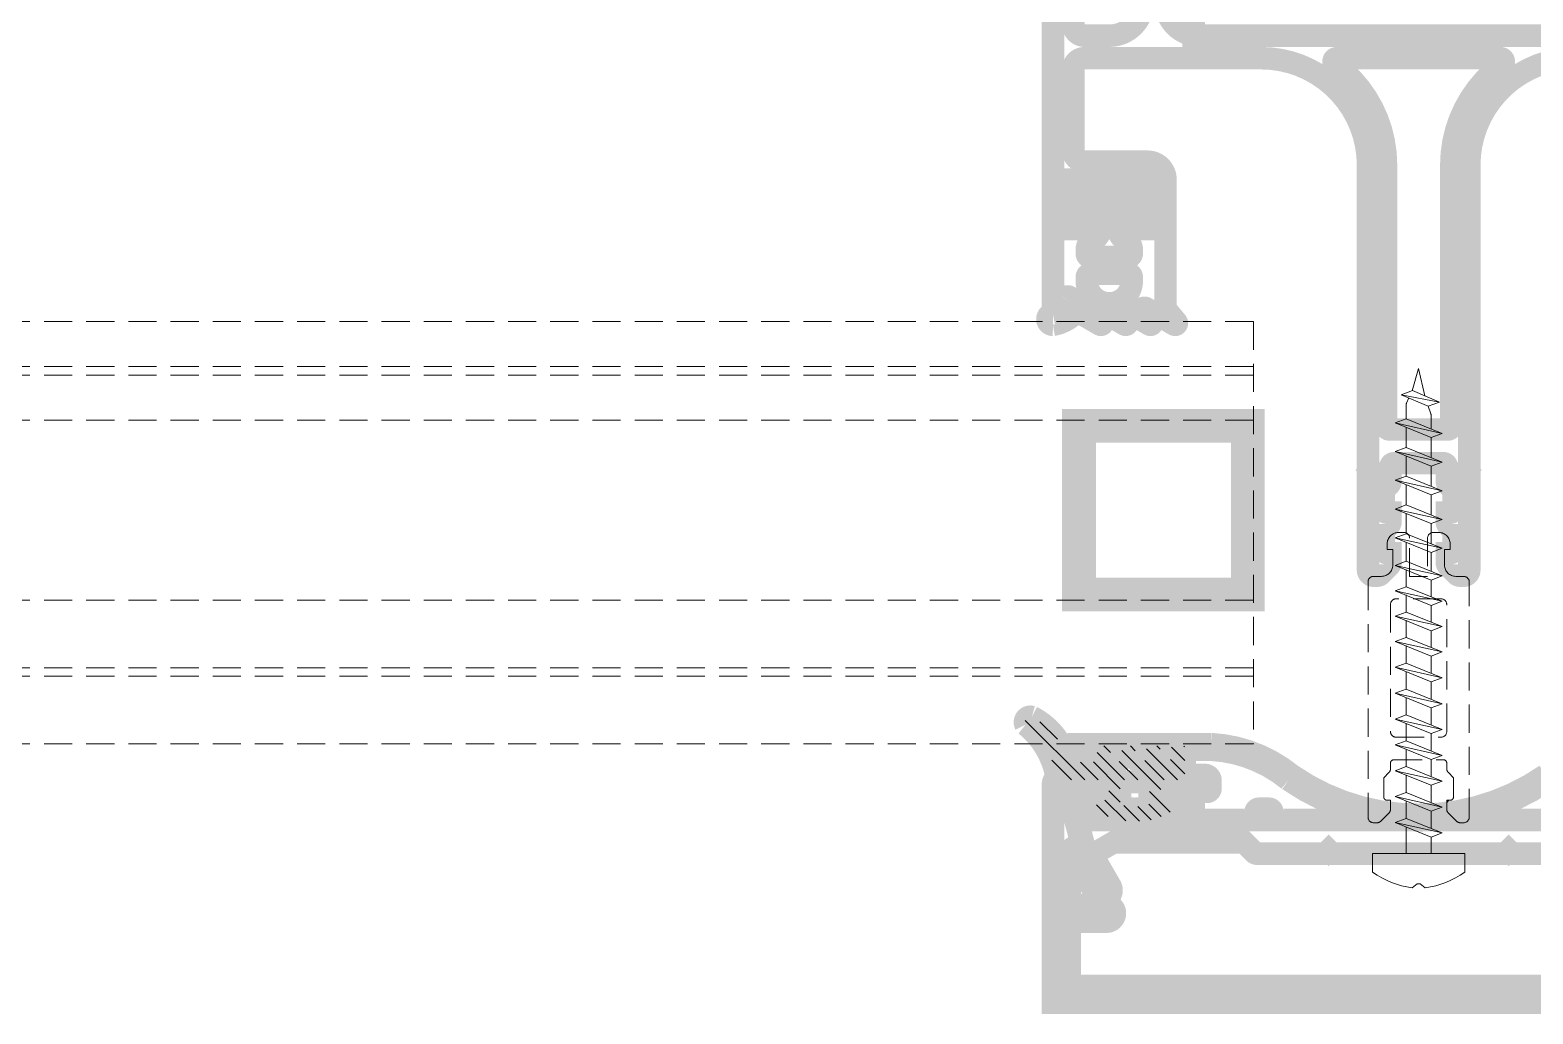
# Model space of a CAD drawing. Extents: x -1457 to 23780, y -2071 to 4205.
# Drawn here: x 8088.49 to 8101.85, y 319.9 to 328.64 of the extents above; entities that cross this region are included whole.
import ezdxf

# ---------------------------------------------------------------- set-up
doc = ezdxf.new("R2010")
doc.units = 0
doc.header["$MEASUREMENT"] = 0
doc.linetypes.add('HIDDEN', pattern=[0.375, 0.25, -0.125])
doc.layers.get('0').update_dxf_attribs({"color": 9, "lineweight": 9})
doc.layers.add('M-TEFRIS2-015', color=129, linetype='Continuous', lineweight=9)

# ---------------------------------------------------------------- blocks, each defined once
blk = doc.blocks.new('vid u')
at = {"lineweight": 5, "ltscale": 0.5}
for p, q in [((-18169.01363722594, 6488.984243593892), (-18169.5917803477, 6487.02222037829)), ((-18169.01363722594, 6488.984243593892), (-18168.46316009275, 6486.560026247039)), ((-18170.57398603112, 6486.664726745584), (-18169.57391683199, 6487.028722166215)), ((-18167.15747432501, 6486.009077898542), (-18170.57398603112, 6486.664726745584)), ((-18168.15754352408, 6485.645082477796), (-18170.57398603112, 6486.664726745584)), ((-18169.8888391411, 6486.375621543634), (-18170.09530629137, 6485.926210781574)), ((-18169.57391683199, 6487.028722166215), (-18167.15747432501, 6486.009077898542)), ((-18167.15747432501, 6486.009077898542), (-18168.15754352408, 6485.645082477796)), ((-18171.11363722594, 6484.164290401834), (-18170.11356802681, 6484.528285822519)), ((-18170.11356802681, 6484.528285822519), (-18170.11356802681, 6485.842717049892)), ((-18170.11356802681, 6484.528285822519), (-18166.91452161039, 6483.231104960946)), ((-18170.11356802681, 6484.528285822519), (-18166.91452161039, 6483.231104960946)), ((-18168.15754352408, 6485.645082477796), (-18167.92561430749, 6484.97575004605)), ((-18167.91459080944, 6483.636622873591), (-18167.91459080944, 6484.910268127103)), ((-18167.91459080947, 6482.867109540315), (-18171.11363722594, 6484.164290401834)), ((-18166.91452161039, 6483.231104960946), (-18171.11363722594, 6484.164290401834)), ((-18170.11356802681, 6481.974192856045), (-18170.11356802681, 6483.758772489174)), ((-18166.91452161039, 6483.231104960946), (-18167.91459080947, 6482.867109540315)), ((-18171.11363722594, 6481.610197435357), (-18170.11356802681, 6481.974192856045)), ((-18170.11356802681, 6481.974192856045), (-18166.91452161039, 6480.677011994471)), ((-18170.11356802681, 6481.974192856045), (-18166.91452161039, 6480.677011994471)), ((-18167.91459080947, 6481.08252990713), (-18167.91459080947, 6482.867109540315)), ((-18167.91459080947, 6480.313016573841), (-18171.11363722594, 6481.610197435357)), ((-18166.91452161039, 6480.677011994471), (-18171.11363722594, 6481.610197435357)), ((-18170.11356802681, 6479.42009988957), (-18170.11356802682, 6481.204679522702)), ((-18166.91452161039, 6480.677011994471), (-18167.91459080947, 6480.313016573841)), ((-18171.11363722594, 6479.056104468879), (-18170.11356802681, 6479.42009988957)), ((-18170.11356802681, 6479.42009988957), (-18166.91452161039, 6478.122919027996)), ((-18170.11356802681, 6479.42009988957), (-18166.91452161039, 6478.122919027996)), ((-18167.91459080944, 6478.528436940641), (-18167.91459080944, 6480.313016573827)), ((-18167.91459080947, 6477.758923607368), (-18171.11363722594, 6479.056104468879)), ((-18166.91452161039, 6478.122919027996), (-18171.11363722594, 6479.056104468879)), ((-18170.11356802681, 6476.866006923095), (-18170.11356802681, 6478.650586556224)), ((-18166.91452161039, 6478.122919027996), (-18167.91459080947, 6477.758923607368)), ((-18171.11363722594, 6476.502011502408), (-18170.11356802681, 6476.866006923095)), ((-18167.91459080947, 6475.204830640892), (-18171.11363722594, 6476.502011502408)), ((-18166.91452161039, 6475.568826061523), (-18171.11363722594, 6476.502011502408)), ((-18170.11356802681, 6476.866006923095), (-18166.91452161039, 6475.568826061523)), ((-18170.11356802681, 6476.866006923095), (-18166.91452161039, 6475.568826061523)), ((-18167.91459080947, 6475.974343974181), (-18167.91459080947, 6477.758923607368)), ((-18170.11356802681, 6474.311913956623), (-18170.11356802681, 6476.09649358975)), ((-18166.91452161039, 6475.568826061523), (-18167.91459080947, 6475.204830640892)), ((-18167.91459080947, 6473.420251007708), (-18167.91459080947, 6475.204830640892)), ((-18171.11363722594, 6473.947918535934), (-18170.11356802681, 6474.311913956623)), ((-18167.91459080947, 6472.650737674418), (-18171.11363722594, 6473.947918535934)), ((-18166.91452161039, 6473.014733095048), (-18171.11363722594, 6473.947918535934)), ((-18170.11356802681, 6474.311913956623), (-18166.91452161039, 6473.014733095048)), ((-18170.11356802681, 6474.311913956623), (-18166.91452161039, 6473.014733095048)), ((-18170.11356802681, 6471.857820990148), (-18170.11356802681, 6473.542400623276)), ((-18166.91452161039, 6473.014733095048), (-18167.91459080947, 6472.650737674418)), ((-18167.91459080947, 6470.966158041233), (-18167.91459080947, 6472.650737674418)), ((-18171.11363722594, 6471.49382556946), (-18170.11356802681, 6471.857820990148)), ((-18167.91459080947, 6470.196644707944), (-18171.11363722594, 6471.49382556946)), ((-18166.91452161039, 6470.560640128574), (-18171.11363722594, 6471.49382556946)), ((-18170.11356802681, 6471.857820990148), (-18166.91452161039, 6470.560640128574)), ((-18170.11356802681, 6471.857820990148), (-18166.91452161039, 6470.560640128574)), ((-18170.11356802681, 6469.603728023674), (-18170.11356802681, 6471.139168768307)), ((-18166.91452161039, 6470.560640128574), (-18167.91459080947, 6470.196644707944)), ((-18167.91459080947, 6468.712065074758), (-18167.91459080947, 6470.196644707944)), ((-18171.11363722594, 6469.239732602929), (-18170.11356802681, 6469.603728023674)), ((-18167.91459080947, 6467.942551741412), (-18171.11363722594, 6469.239732602929)), ((-18166.91452161039, 6468.306547162099), (-18171.11363722594, 6469.239732602929)), ((-18170.11356802681, 6469.603728023674), (-18166.91452161039, 6468.306547162099)), ((-18170.11356802681, 6469.603728023674), (-18166.91452161039, 6468.306547162099)), ((-18170.11356802681, 6467.349635057141), (-18170.11356802681, 6468.885075801834)), ((-18171.11363722594, 6466.985639636511), (-18170.11356802681, 6467.349635057141)), ((-18170.11356802681, 6467.349635057141), (-18166.91452161039, 6466.052454195627)), ((-18170.11356802681, 6467.349635057141), (-18166.91452161039, 6466.052454195627)), ((-18166.91452161039, 6468.306547162099), (-18167.91459080947, 6467.942551741412)), ((-18167.91459080947, 6466.457972108266), (-18167.91459080947, 6467.942551741412)), ((-18167.91459080947, 6465.688458774937), (-18171.11363722594, 6466.985639636511)), ((-18166.91452161039, 6466.052454195627), (-18171.11363722594, 6466.985639636511)), ((-18170.11356802681, 6465.095542090669), (-18170.11356802681, 6466.630982835301)), ((-18166.91452161039, 6466.052454195627), (-18167.91459080947, 6465.688458774937)), ((-18171.11363722594, 6464.731546669979), (-18170.11356802681, 6465.095542090669)), ((-18167.91459080947, 6463.434365808464), (-18171.11363722594, 6464.731546669979)), ((-18166.91452161039, 6463.798361229095), (-18171.11363722594, 6464.731546669979)), ((-18170.11356802681, 6465.095542090669), (-18166.91452161039, 6463.798361229095)), ((-18170.11356802681, 6465.095542090669), (-18166.91452161039, 6463.798361229095)), ((-18167.91459080947, 6464.203879141753), (-18167.91459080947, 6465.688458774937)), ((-18170.11356802681, 6462.798682583416), (-18170.11356802681, 6464.376889868886)), ((-18166.91452161039, 6463.798361229095), (-18167.91459080947, 6463.434365808464)), ((-18167.91459080947, 6461.907019634502), (-18167.91459080947, 6463.434365808464)), ((-18171.11363722594, 6462.434687162669), (-18170.11356802681, 6462.798682583416)), ((-18167.91459080947, 6461.137506301154), (-18171.11363722594, 6462.434687162669)), ((-18166.91452161039, 6461.501501721842), (-18171.11363722594, 6462.434687162669)), ((-18170.11356802681, 6462.798682583416), (-18166.91452161039, 6461.501501721842)), ((-18170.11356802681, 6462.798682583416), (-18166.91452161039, 6461.501501721842)), ((-18170.11356802681, 6460.501823076107), (-18170.11356802681, 6462.029169250012)), ((-18171.11363722594, 6460.137827655419), (-18170.11356802681, 6460.501823076107)), ((-18170.11356802681, 6460.501823076107), (-18166.91452161039, 6459.204642214591)), ((-18170.11356802681, 6460.501823076107), (-18166.91452161039, 6459.204642214591)), ((-18166.91452161039, 6461.501501721842), (-18167.91459080947, 6461.137506301154)), ((-18167.91459080947, 6459.610160127233), (-18167.91459080947, 6461.137506301154)), ((-18167.91459080947, 6458.840646793904), (-18171.11363722594, 6460.137827655419)), ((-18166.91452161039, 6459.204642214591), (-18171.11363722594, 6460.137827655419)), ((-18170.11356802681, 6458.204963568797), (-18170.11356802681, 6459.732309742762)), ((-18166.91452161039, 6459.204642214591), (-18167.91459080947, 6458.840646793904)), ((-18171.11363722594, 6457.840968148168), (-18170.11356802681, 6458.204963568797)), ((-18167.91459080947, 6456.543787286594), (-18171.11363722594, 6457.840968148168)), ((-18166.91452161039, 6456.907782707282), (-18171.11363722594, 6457.840968148168)), ((-18170.11356802681, 6458.204963568797), (-18166.91452161039, 6456.907782707282)), ((-18167.91459080947, 6457.313300619922), (-18167.91459080947, 6458.840646793904)), ((-18170.11356802681, 6455.909190680333), (-18170.11356802681, 6457.435450235492)), ((-18166.91452161039, 6456.907782707282), (-18167.91459080947, 6456.543787286594)), ((-18167.91459080947, 6455.017527731418), (-18167.91459080947, 6456.543787286594)), ((-18171.11363722594, 6455.545195259588), (-18170.11356802681, 6455.909190680333)), ((-18167.91459080947, 6454.248014398071), (-18171.11363722594, 6455.545195259588)), ((-18166.91452161039, 6454.612009818759), (-18171.11363722594, 6455.545195259588)), ((-18170.11356802681, 6455.909190680333), (-18166.91452161039, 6454.612009818759)), ((-18170.11356802681, 6453.609052282073), (-18170.11356802681, 6455.139677346929)), ((-18166.91452161039, 6454.612009818759), (-18167.91459080947, 6454.248014398071)), ((-18167.91459080947, 6452.717389333199), (-18167.91459080947, 6454.248014398071)), ((-18171.11363722594, 6453.245056861444), (-18170.11356802681, 6453.609052282073)), ((-18166.91452161039, 6452.311871420558), (-18171.11363722594, 6453.245056861444)), ((-18167.91459080947, 6451.947875999869), (-18171.11363722594, 6453.245056861444)), ((-18170.11356802681, 6453.609052282073), (-18166.91452161039, 6452.311871420558)), ((-18170.11356802681, 6453.609052282073), (-18166.91452161039, 6452.311871420558)), ((-18170.11356802681, 6451.30891388393), (-18170.11356802681, 6452.83953894877)), ((-18170.11356802681, 6451.30891388393), (-18171.11363722594, 6450.944918463185)), ((-18166.91452161039, 6450.011733022356), (-18170.11356802681, 6451.30891388393)), ((-18166.91452161039, 6452.311871420558), (-18167.91459080947, 6451.947875999869)), ((-18167.91459080947, 6450.417250935014), (-18167.91459080947, 6451.947875999869)), ((-18167.91459080947, 6449.647737601667), (-18171.11363722594, 6450.944918463185)), ((-18171.11363722594, 6450.944918463185), (-18166.91452161039, 6450.011733022356)), ((-18170.11356802681, 6449.00877548567), (-18170.11356802681, 6450.539400550526)), ((-18166.91452161034, 6450.011733022356), (-18167.91459080947, 6449.647737601667)), ((-18171.11363722594, 6448.644780065039), (-18170.11356802681, 6449.00877548567)), ((-18167.91459080947, 6447.347599203466), (-18171.11363722594, 6448.644780065039)), ((-18166.91452161034, 6447.711594624154), (-18171.11363722594, 6448.644780065039)), ((-18170.11356802681, 6449.00877548567), (-18166.91452161034, 6447.711594624154)), ((-18167.91459080947, 6448.117112536812), (-18167.91459080947, 6449.647737601667)), ((-18170.11356802681, 6445.876057660944), (-18170.11356802681, 6448.239262152364)), ((-18166.91452161034, 6447.711594624154), (-18167.91459080947, 6447.347599203466)), ((-18167.91459080947, 6445.876057660944), (-18167.91459080947, 6447.347599203466)), ((-18164.91363722594, 6445.876057660944), (-18173.11363722594, 6445.876057660944)), ((-18173.11363722594, 6444.224202812358), (-18173.11363722594, 6445.876057660944)), ((-18164.91363722594, 6444.224202812358), (-18164.91363722594, 6445.876057660944))]:
    blk.add_line(p, q, dxfattribs=at)
blk.add_lwpolyline([(-18169.59308919878, 6442.846208771737), (-18169.13863722594, 6443.182609392285), (-18168.88863722594, 6443.182609392285), (-18168.4341852531, 6442.846208771737)], dxfattribs=at)
for centre, radius, start, end in [((-18169.91356802686, 6485.842717049892), 0.2, 155.325123865748, 180), ((-18168.11459080945, 6484.910268127103), 0.2, 0, 19.11162363727559), ((-18168.562277543, 6450.665970408748), 7.887410521162607, 234.7573058596334, 262.4904896379558), ((-18169.46499690888, 6450.665970408748), 7.887410521162613, 277.5095103620442, 305.2426941403664)]:
    blk.add_arc(centre, radius, start, end, dxfattribs=at)

msp = doc.modelspace()

# ---------------------------------------------------------------- hatches: boundary and pattern name
at = {"layer": 'M-TEFRIS2-015', "linetype": 'HIDDEN', "lineweight": 0}
h = msp.add_hatch(dxfattribs=at)
h.set_pattern_fill('LINE', color=256, scale=0.6666666666715167, angle=585.0000000000001, style=0)
h.set_pattern_definition([(134.9999999999999, (8154.915904168664, 201.4081255968049), (0.0589255650993077, 0.0589255650993076), [])])
edge = h.paths.add_edge_path()
edge.add_arc((8097.109220589079, 321.9836840170901), 0.6254947507205308, 382.66119677713436, 422.7999977533498, ccw=False)
edge.add_arc((8097.830294951296, 322.2981064521773), 0.1615246373840444, 207.0399911032214, 269.8973059514558)
edge.add_line((8097.830005442886, 322.1365820742431), (8097.910652027198, 322.1365820742431))
edge.add_line((8097.910652027196, 322.1365820742431), (8097.924402523015, 322.1365820742431))
edge.add_line((8097.924402523016, 322.1365820742431), (8097.93164846943, 322.1371098492418))
edge.add_line((8097.931648469424, 322.1371098492418), (8097.939093265605, 322.1387879084432))
edge.add_line((8097.939093265612, 322.1387879084432), (8097.946465823976, 322.1417131596427))
edge.add_line((8097.946465823972, 322.1417131596427), (8097.953457870053, 322.1458906184416))
edge.add_line((8097.953457870053, 322.1458906184416), (8097.959757355353, 322.1512284970413))
edge.add_line((8097.959757355355, 322.1512284970413), (8097.965093743012, 322.1575264912426))
edge.add_line((8097.965093743008, 322.1575264912426), (8097.969271235425, 322.1645185710404))
edge.add_line((8097.969271235422, 322.1645185710404), (8097.972195832123, 322.1718904750414))
edge.add_line((8097.972195832127, 322.1718904750378), (8097.974402523006, 322.1865820742387))
edge.add_line((8097.974402523004, 322.1865820742423), (8097.974402523004, 322.2623429011182))
edge.add_line((8097.974402523004, 322.2623429011182), (8097.974613679043, 322.2652414445183))
edge.add_line((8097.974613679047, 322.2652414445183), (8097.975285097729, 322.2682203535187))
edge.add_line((8097.975285097722, 322.2682203535187), (8097.976455046481, 322.2711687185183))
edge.add_line((8097.976455046491, 322.2711687185183), (8097.97812602087, 322.2739656945196))
edge.add_line((8097.978126020867, 322.2739656945196), (8097.980260793933, 322.2764838863186))
edge.add_line((8097.980260793933, 322.2764838863186), (8097.982780288714, 322.2786203175165))
edge.add_line((8097.982780288717, 322.2786203175165), (8097.985577054534, 322.2802914225176))
edge.add_line((8097.985577054529, 322.2802914225176), (8097.988525903125, 322.2814621691177))
edge.add_line((8097.98852590313, 322.2814621691141), (8097.994402217832, 322.2823441219152))
edge.add_line((8097.994402217828, 322.2823441219189), (8098.074402523011, 322.2823441219189))
edge.add_line((8098.074402523014, 322.2823441219189), (8098.077300940289, 322.2821333361171))
edge.add_line((8098.077300940287, 322.2821333361171), (8098.080279143611, 322.2814605313179))
edge.add_line((8098.080279143605, 322.2814605313179), (8098.083228342364, 322.2802906605175))
edge.add_line((8098.083228342372, 322.2802906605139), (8098.086024956332, 322.2786207467143))
edge.add_line((8098.086024956332, 322.2786207467179), (8098.088545041695, 322.2764857935181))
edge.add_line((8098.088545041691, 322.2764857935144), (8098.090679243208, 322.2739664597138))
edge.add_line((8098.090679243203, 322.2739664597175), (8098.092350382623, 322.2711686203183))
edge.add_line((8098.092350382633, 322.2711686203183), (8098.093519983856, 322.2682196911192))
edge.add_line((8098.093519983856, 322.2682196911192), (8098.094402217836, 322.2623444271194))
edge.add_line((8098.094402217826, 322.2623444271194), (8098.094402217826, 322.1865820742423))
edge.add_line((8098.094402217826, 322.1865820742423), (8098.094930308605, 322.179336047644))
edge.add_line((8098.094930308611, 322.179336047644), (8098.096609746013, 322.1718904750414))
edge.add_line((8098.096609746009, 322.1718904750378), (8098.099534099046, 322.1645185710368))
edge.add_line((8098.099534099045, 322.1645185710404), (8098.103711690146, 322.1575264912426))
edge.add_line((8098.103711690144, 322.1575264912426), (8098.109047262982, 322.1512284970413))
edge.add_line((8098.109047262984, 322.1512284970413), (8098.115347563082, 322.1458906184416))
edge.add_line((8098.115347563087, 322.1458906184416), (8098.122339510513, 322.1417131596427))
edge.add_line((8098.122339510518, 322.1417131596427), (8098.129712312532, 322.1387879084432))
edge.add_line((8098.129712312524, 322.1387879084432), (8098.144402217824, 322.1365820742431))
edge.add_line((8098.144402217826, 322.1365820742431), (8098.151648470426, 322.1371098492418))
edge.add_line((8098.151648470429, 322.1371098492418), (8098.159093534213, 322.1387879084432))
edge.add_line((8098.159093534208, 322.1387879084432), (8098.166466290486, 322.1417131596427))
edge.add_line((8098.166466290487, 322.1417131596427), (8098.17345846485, 322.1458906184416))
edge.add_line((8098.173458464847, 322.1458906184416), (8098.179757983827, 322.1512284970413))
edge.add_line((8098.179757983826, 322.1512284970413), (8098.185094337803, 322.1575264912426))
edge.add_line((8098.185094337812, 322.1575264912426), (8098.189271701955, 322.1645185710404))
edge.add_line((8098.189271701949, 322.1645185710404), (8098.19219610073, 322.1718904750414))
edge.add_line((8098.192196100736, 322.1718904750378), (8098.194402217832, 322.1865820742387))
edge.add_line((8098.194402217825, 322.1865820742423), (8098.194402217825, 322.2623429011182))
edge.add_line((8098.194402217825, 322.2623429011182), (8098.194613624004, 322.2652410933188))
edge.add_line((8098.194613624009, 322.2652410933188), (8098.195285660129, 322.2682178627183))
edge.add_line((8098.195285660128, 322.2682178627183), (8098.196455375234, 322.2711677285188))
edge.add_line((8098.196455375228, 322.2711677285151), (8098.198126458681, 322.2739644447138))
edge.add_line((8098.198126458686, 322.2739644447174), (8098.200260419187, 322.2764862641197))
edge.add_line((8098.200260419184, 322.2764862641197), (8098.202780736847, 322.2786187229176))
edge.add_line((8098.202780736849, 322.2786187229176), (8098.205577400628, 322.2802897539186))
edge.add_line((8098.205577400624, 322.2802897539186), (8098.208526484685, 322.2814586873174))
edge.add_line((8098.208526484686, 322.2814586873174), (8098.214401912646, 322.2823425959177))
edge.add_line((8098.214401912649, 322.2823425959177), (8098.294402217833, 322.2823425959177))
edge.add_line((8098.294402217835, 322.2823425959177), (8098.297300858933, 322.2821313149179))
edge.add_line((8098.297300858929, 322.2821313149179), (8098.300279159212, 322.2814586873174))
edge.add_line((8098.300279159209, 322.2814586873174), (8098.30322829271, 322.2802897539186))
edge.add_line((8098.303228292712, 322.2802897539186), (8098.306025317706, 322.2786187229176))
edge.add_line((8098.306025317712, 322.2786187229176), (8098.308545009191, 322.2764862641197))
edge.add_line((8098.308545009191, 322.2764862641197), (8098.310679950971, 322.2739644447174))
edge.add_line((8098.310679950966, 322.2739644447174), (8098.312351014069, 322.2711677285188))
edge.add_line((8098.312351014074, 322.2711677285151), (8098.313520993996, 322.2682178627147))
edge.add_line((8098.313520993996, 322.2682178627183), (8098.314403438535, 322.2623429011182))
edge.add_line((8098.314403438526, 322.2623429011182), (8098.314403438526, 322.1865820742423))
edge.add_line((8098.314403438526, 322.1865820742423), (8098.314931340523, 322.179336047644))
edge.add_line((8098.314931340532, 322.179336047644), (8098.316610620737, 322.1718904750414))
edge.add_line((8098.316610620735, 322.1718904750378), (8098.319534843954, 322.1645185710368))
edge.add_line((8098.319534843955, 322.1645185710404), (8098.323712355952, 322.1575264912426))
edge.add_line((8098.323712355951, 322.1575264912426), (8098.329047891471, 322.1512284970413))
edge.add_line((8098.329047891467, 322.1512284970413), (8098.335348228905, 322.1458906184416))
edge.add_line((8098.335348228905, 322.1458906184416), (8098.342340255406, 322.1417131596427))
edge.add_line((8098.342340255404, 322.1417131596427), (8098.349713187244, 322.1387879084432))
edge.add_line((8098.34971318725, 322.1387879084432), (8098.364403438536, 322.1365820742431))
edge.add_line((8098.364403438537, 322.1365820742431), (8098.371649502355, 322.1371098492418))
edge.add_line((8098.37164950235, 322.1371098492418), (8098.37909440893, 322.1387879084432))
edge.add_line((8098.379094408933, 322.1387879084432), (8098.386467035393, 322.1417131596427))
edge.add_line((8098.386467035386, 322.1417131596427), (8098.393459130645, 322.1458906184416))
edge.add_line((8098.393459130652, 322.1458906184416), (8098.399758612314, 322.1512284970413))
edge.add_line((8098.39975861231, 322.1512284970413), (8098.405095003605, 322.1575264912426))
edge.add_line((8098.405095003607, 322.1575264912426), (8098.409272446854, 322.1645185710404))
edge.add_line((8098.409272446847, 322.1645185710404), (8098.412196975446, 322.1718904750414))
edge.add_line((8098.412196975449, 322.1718904750378), (8098.414403438524, 322.1865820742387))
edge.add_line((8098.414403438524, 322.1865820742423), (8098.414403438524, 322.2623444271194))
edge.add_line((8098.414403438524, 322.2623444271194), (8098.414614753965, 322.2652421089188))
edge.add_line((8098.414614753964, 322.2652421089188), (8098.415286053029, 322.2682211385181))
edge.add_line((8098.415286053034, 322.2682211385145), (8098.416455597955, 322.2711707405142))
edge.add_line((8098.416455597958, 322.2711707405142), (8098.418126499694, 322.2739672819152))
edge.add_line((8098.418126499691, 322.2739672819152), (8098.420260923088, 322.2764861583128))
edge.add_line((8098.420260923092, 322.2764861583164), (8098.422780399195, 322.2786215365195))
edge.add_line((8098.422780399191, 322.2786215365195), (8098.425576887706, 322.2802927263183))
edge.add_line((8098.425576887714, 322.2802927263147), (8098.42852582472, 322.2814619203164))
edge.add_line((8098.42852582472, 322.2814619203164), (8098.434401607477, 322.2823441219152))
edge.add_line((8098.43440160747, 322.2823441219189), (8098.514401912654, 322.2823456477199))
edge.add_line((8098.514401912656, 322.2823456477199), (8098.51730010151, 322.2821357937173))
edge.add_line((8098.517300101511, 322.2821357937137), (8098.520278518617, 322.2814622839142))
edge.add_line((8098.520278518614, 322.2814622839178), (8098.523227742373, 322.2802926657168))
edge.add_line((8098.523227742374, 322.2802926657168), (8098.526024169335, 322.2786240495188))
edge.add_line((8098.526024169337, 322.2786240495188), (8098.528544549114, 322.2764885777178))
edge.add_line((8098.52854454911, 322.2764885777142), (8098.530678825191, 322.273969748916))
edge.add_line((8098.530678825186, 322.273969748916), (8098.532350502169, 322.2711706019145))
edge.add_line((8098.532350502176, 322.2711706019181), (8098.533520394313, 322.2682214185188))
edge.add_line((8098.533520394309, 322.2682214185188), (8098.53440313335, 322.2623459529168))
edge.add_line((8098.534403133359, 322.2623459529168), (8098.534403133359, 322.1865820742423))
edge.add_line((8098.534403133359, 322.1865820742423), (8098.534931051618, 322.179336047644))
edge.add_line((8098.534931051616, 322.179336047644), (8098.536610350557, 322.1718904750414))
edge.add_line((8098.536610350549, 322.1718904750378), (8098.539534579691, 322.1645185710368))
edge.add_line((8098.539534579696, 322.1645185710404), (8098.543712098511, 322.1575264912426))
edge.add_line((8098.543712098513, 322.1575264912426), (8098.549047626117, 322.1512284970413))
edge.add_line((8098.549047626114, 322.1512284970413), (8098.555347971454, 322.1458906184416))
edge.add_line((8098.555347971456, 322.1458906184416), (8098.562339991155, 322.1417131596427))
edge.add_line((8098.562339991146, 322.1417131596427), (8098.569712917069, 322.1387879084432))
edge.add_line((8098.569712917077, 322.1387879084432), (8098.584403133358, 322.1365820742431))
edge.add_line((8098.584403133358, 322.1365820742431), (8098.591649213417, 322.1371098492418))
edge.add_line((8098.59164921341, 322.1371098492418), (8098.599094138747, 322.1387879084432))
edge.add_line((8098.599094138749, 322.1387879084432), (8098.606466771132, 322.1417131596427))
edge.add_line((8098.606466771139, 322.1417131596427), (8098.613458873216, 322.1458906184416))
edge.add_line((8098.613458873204, 322.1458906184416), (8098.619758346949, 322.1512284970413))
edge.add_line((8098.619758346957, 322.1512284970413), (8098.625094746176, 322.1575264912426))
edge.add_line((8098.625094746169, 322.1575264912426), (8098.629272182591, 322.1645185710404))
edge.add_line((8098.6292721826, 322.1645185710404), (8098.632196705276, 322.1718904750414))
edge.add_line((8098.632196705276, 322.1718904750378), (8098.634403133355, 322.1865820742387))
edge.add_line((8098.634403133346, 322.1865820742423), (8098.634403133346, 322.262364263519))
edge.add_line((8098.634403133346, 322.262364263519), (8098.634613924568, 322.2652613007194))
edge.add_line((8098.634613924578, 322.2652613007194), (8098.63528497116, 322.2682360803192))
edge.add_line((8098.635284971155, 322.2682360803192), (8098.63645322407, 322.2711832427194))
edge.add_line((8098.636453224067, 322.2711832427194), (8098.63812173619, 322.2739796197166))
edge.add_line((8098.63812173619, 322.2739796197129), (8098.640253437113, 322.2764980645152))
edge.add_line((8098.640253437113, 322.2764980645152), (8098.64277006131, 322.2786329151131))
edge.add_line((8098.642770061316, 322.2786329151131), (8098.645563856374, 322.2803036167134))
edge.add_line((8098.645563856372, 322.280303616717), (8098.648509887114, 322.2814751373189))
edge.add_line((8098.648509887117, 322.2814751373153), (8098.654381465877, 322.2823639583148))
edge.add_line((8098.654381465876, 322.2823639583148), (8098.73438177106, 322.2824494075139))
edge.add_line((8098.734381771052, 322.2824494075176), (8098.737281736767, 322.282242314519))
edge.add_line((8098.737281736765, 322.2822423145153), (8098.74026228243, 322.2815722897139))
edge.add_line((8098.74026228244, 322.2815722897139), (8098.743214432517, 322.2804039917137))
edge.add_line((8098.743214432509, 322.2804039917173), (8098.746014364554, 322.278734250518))
edge.add_line((8098.746014364563, 322.278734250518), (8098.748537193879, 322.2766009073166))
edge.add_line((8098.748537193877, 322.276600907313), (8098.750674596976, 322.2740789905147))
edge.add_line((8098.750674596974, 322.2740789905147), (8098.752347853276, 322.2712803161157))
edge.add_line((8098.752347853278, 322.2712803161157), (8098.753519017259, 322.2683296997129))
edge.add_line((8098.753519017259, 322.2683296997166), (8098.754402828195, 322.2624497127181))
edge.add_line((8098.754402828192, 322.2624497127144), (8098.754402828192, 322.0107144357644))
edge.add_arc((8098.724402828188, 322.010714435768), 0.0299999999983993, 269.99999999999994, 360, ccw=False)
edge.add_line((8098.724402828188, 321.9807144357692), (8098.540229888521, 321.9807144357692))
edge.add_line((8098.540229888529, 321.9807144357692), (8098.540229888529, 321.8107144357709))
edge.add_line((8098.540229888529, 321.8107144357709), (8098.615216291631, 321.7911839868975))
edge.add_arc((8098.602614060092, 321.7427982063346), 0.0500000000016979, 327.9605935086705, 435.4014640604238, ccw=False)
edge.add_arc((8098.560229888513, 321.7693233265054), 0.1000000000096152, 296.3877999626419, 327.960593512649, ccw=False)
edge.add_arc((8098.310229888517, 322.2732144357724), 0.6625000000053745, 243.61220003876122, 296.3877999612387, ccw=False)
edge.add_arc((8098.060229888531, 321.7693233264945), 0.1000000000019964, 212.0394064820503, 243.6122000308444, ccw=False)
edge.add_arc((8098.017845716953, 321.7427982063309), 0.0500000000069265, 104.59853593852549, 212.0394064833725, ccw=False)
edge.add_line((8098.005243485419, 321.7911839868975), (8098.080229888513, 321.8107144357709))
edge.add_line((8098.080229888516, 321.8107144357709), (8098.080229888516, 321.9807144357692))
edge.add_line((8098.080229888516, 321.9807144357692), (8097.660229888516, 321.9807144357692))
edge.add_arc((8097.660229888526, 322.0307144357648), 0.0499999999949068, 193.1597880743703, 269.9999999916623, ccw=False)
edge.add_arc((8096.862200140316, 321.875303753015), 0.7630586476258935, 370.8798435970469, 411.3381814125703)
edge.add_arc((8097.382204035536, 322.4931723730042), 0.0485886091209949, 74.56828593339918, 206.9707303244379, ccw=False)
edge = h.paths.add_edge_path(flags=16)
edge.add_arc((8098.210229888529, 321.782605199267), 0.0299999999977899, 179.999999993052, 259.1759609296883, ccw=False)
edge.add_line((8098.180229888525, 321.7826051992706), (8098.180229888525, 321.9507144357667))
edge.add_arc((8098.210229888529, 321.9507144357704), 0.0299999999983993, 90, 180.000000006948, ccw=False)
edge.add_line((8098.210229888529, 321.9807144357692), (8098.410229888524, 321.9807144357692))
edge.add_arc((8098.410229888526, 321.9507144357704), 0.0299999999983993, 359.9999999930519, 450, ccw=False)
edge.add_line((8098.44022988852, 321.9507144357667), (8098.44022988852, 321.7826051992706))
edge.add_arc((8098.410229888515, 321.782605199267), 0.0300000000056753, 280.82403907031164, 360.000000006948, ccw=False)
edge.add_arc((8098.310229888528, 322.3056312502267), 0.5624999999791568, 259.1759609414076, 280.82403905859235, ccw=False)

# ---------------------------------------------------------------- linework, layer by layer
for p, q in [((8099.364492983675, 326.0531377379084), (7930.19886171343, 326.0531377379084)), ((8099.364492983675, 326.0531377379084), (8099.364492983675, 322.3011377379662)), ((8099.364492983675, 325.6531377379106), (7930.19886171343, 325.6531377379106)), ((8099.364492983675, 325.5771377379133), (7930.19886171343, 325.5771377379133)), ((8099.364492983675, 325.1771377379191), (7930.19886171343, 325.1771377379191)), ((8100.703094285082, 324.1793088861195), (8100.653094285079, 324.1793088861195)), ((8100.753094285084, 323.7893088861056), (8100.753094285084, 324.1293088861166)), ((8100.913094285088, 324.1293088861166), (8100.913094285088, 323.7893088861056)), ((8101.013094285094, 324.1793088861195), (8100.963094285091, 324.1793088861195)), ((8100.55309428508, 324.0793088861174), (8100.55309428508, 324.0293088861144)), ((8100.55309428508, 324.0293088861144), (8100.603094285083, 324.0293088861144)), ((8100.603094285083, 324.0293088861144), (8100.603094285083, 323.8893088861114)), ((8101.063094285089, 323.8893088861114), (8101.063094285089, 324.0293088861144)), ((8101.063094285089, 324.0293088861144), (8101.113094285092, 324.0293088861144)), ((8101.113094285092, 324.0293088861144), (8101.113094285092, 324.0793088861174)), ((8100.383094285075, 323.7393088861027), (8100.383094285075, 321.6493088860807)), ((8100.503094285077, 323.7893088861056), (8100.433094285077, 323.7893088861056)), ((8100.913094285088, 323.7893088861056), (8100.753094285084, 323.7893088861056)), ((8101.233094285095, 323.7893088861056), (8101.163094285095, 323.7893088861056)), ((8101.283094285098, 321.6493088860807), (8101.283094285098, 323.7393088861027)), ((8099.364492983675, 323.5771377379424), (7930.19886171343, 323.5771377379424)), ((8101.033094285091, 323.5893088861012), (8100.633094285082, 323.5893088861012)), ((8100.583094285079, 323.5393088860983), (8100.583094285079, 322.4093088860973)), ((8101.083094285093, 322.4093088860973), (8101.083094285093, 323.5393088860983)), ((8099.364492983675, 322.9771377379548), (7930.19886171343, 322.9771377379548)), ((8099.364492983675, 322.9011377379575), (7930.19886171343, 322.9011377379575)), ((8100.633094285082, 322.3593088861016), (8101.033094285091, 322.3593088861016)), ((8099.364492983675, 322.3011377379662), (7930.19886171343, 322.3011377379662)), ((8100.583094285079, 322.0800195642114), (8100.583094285079, 322.1293088860912)), ((8100.613094285085, 322.1593088860936), (8101.053094285087, 322.1593088860936)), ((8101.083094285093, 322.1293088860912), (8101.083094285093, 322.0800195642114)), ((8100.523094285081, 321.9993088860901), (8100.568449624136, 322.0446642251518)), ((8100.523094285081, 321.8293088860846), (8100.523094285081, 321.9993088860901)), ((8101.097738946037, 322.0446642251518), (8101.143094285091, 321.9993088860901)), ((8101.143094285091, 321.9993088860901), (8101.143094285091, 321.8293088860846)), ((8100.583094285079, 321.7993088860858), (8100.55309428508, 321.7993088860858)), ((8100.583094285079, 321.7200195642035), (8100.583094285079, 321.7993088860858)), ((8101.113094285092, 321.7993088860858), (8101.083094285093, 321.7993088860858)), ((8101.083094285093, 321.7993088860858), (8101.083094285093, 321.7200195642035)), ((8101.083094285086, 321.7794178540025), (8101.102985317169, 321.7993088860858)), ((8100.433094285077, 321.5993088860814), (8100.462383606964, 321.5993088860814)), ((8100.497738946024, 321.6139535470247), (8100.568449624136, 321.6846642251439)), ((8101.097738946037, 321.6846642251439), (8101.168449624149, 321.6139535470247)), ((8101.203804963216, 321.5993088860814), (8101.233094285095, 321.5993088860814))]:
    msp.add_line(p, q, dxfattribs=at)
at = {"layer": 'M-TEFRIS2-015', "linetype": 'HIDDEN', "lineweight": 0, "const_width": 0.2}
for points in [[(8098.83333333167, 343.594801849973), (8102.833333331611, 343.594801849973), (8102.833333331611, 328.5948018499512), (8098.83333333167, 328.5948018499512)], [(8099.364492983675, 323.5771377379424), (8099.364492983675, 325.1771377379555), (8097.764492983663, 325.1771377379555), (8097.764492983663, 323.5771377379424)], [(8099.264492983676, 323.6771377379446), (8099.264492983676, 325.0771377379569), (8097.864492983662, 325.0771377379569), (8097.864492983662, 323.6771377379446)]]:
    msp.add_lwpolyline(points, close=True, dxfattribs=at)
for points in [[(8102.233333331655, 328.3948018499686, 0.4142135623730951), (8101.283333331646, 327.4448018499643), (8101.283333331646, 324.7648018499385), (8101.253333331641, 324.7348018499397), (8101.283333331646, 324.7048018499408), (8101.283333331646, 323.8448018499366, -0.4142135623730951), (8101.233333331646, 323.7948018499374), (8101.204044009766, 323.7948018499374, -0.1989123673796125), (8101.168688670707, 323.8094465108807), (8101.097977992588, 323.880157188989, -0.1989123673796818), (8101.083333331637, 323.9155125280522), (8101.083333331637, 323.9948018499344), (8101.113333331641, 323.9948018499344, 0.4142135623726511), (8101.143333331645, 324.0248018499369), (8101.143333331645, 324.1948018499388), (8101.097977992588, 324.2401571889968, -0.1989123673796818), (8101.083333331637, 324.2755125280564), (8101.083333331637, 324.3548018499387), (8101.113333331641, 324.3548018499387, 0.4142135623730951), (8101.143333331645, 324.3848018499411), (8101.143333331645, 324.5548018499394), (8101.097977992588, 324.600157189001, -0.1989123673796818), (8101.083333331637, 324.635512528057), (8101.083333331637, 324.7648018499385, 0.4142135623730951), (8101.053333331644, 324.794801849941), (8100.83333333164, 324.794801849941), (8100.613333331637, 324.794801849941, 0.4142135623726511), (8100.583333331632, 324.7648018499385), (8100.583333331632, 324.635512528057, -0.1989123673796961), (8100.568688670693, 324.600157189001), (8100.523333331636, 324.5548018499394), (8100.523333331636, 324.3848018499411, 0.4142135623728734), (8100.55333333164, 324.3548018499387), (8100.583333331632, 324.3548018499387), (8100.583333331632, 324.2755125280564, -0.1989123673796125), (8100.568688670693, 324.2401571889968), (8100.523333331636, 324.1948018499388), (8100.523333331636, 324.0248018499369, 0.4142135623724289), (8100.55333333164, 323.9948018499344), (8100.583333331632, 323.9948018499344), (8100.583333331632, 323.9155125280522, -0.1989123673796125), (8100.568688670693, 323.880157188989), (8100.497977992574, 323.8094465108807, -0.1989123673797164), (8100.462622653515, 323.7948018499374), (8100.433333331634, 323.7948018499374, -0.4142135623729619), (8100.383333331635, 323.8448018499366), (8100.383333331635, 324.7048018499408), (8100.413333331639, 324.7348018499397), (8100.383333331635, 324.7648018499385), (8100.383333331635, 327.4448018499643, 0.4142135623730951), (8099.433333331637, 328.3948018499686), (8097.863333331618, 328.3948018499686, 0.4142135623730951), (8097.76333333162, 328.2948018499665), (8097.76333333162, 327.5748018499653, 0.4142135623730951), (8097.863333331618, 327.4748018499631), (8098.423333331632, 327.4748018499631, -0.4142135623730951), (8098.583333331627, 327.3148018499633), (8098.583333331627, 326.9948018499599, -0.4142135623730284), (8098.483333331616, 326.8948018499577), (8098.38333333163, 326.8948018499577, -0.4142135623730284), (8098.283333331619, 326.9948018499599), (8098.283333331619, 327.0148018499567), (8098.433333331629, 327.0148018499567), (8098.433333331629, 327.3148018499633), (8098.113333331627, 327.3148018499633), (8098.083333331622, 327.3448018499621), (8098.053333331618, 327.3148018499633), (8097.733333331616, 327.3148018499669), (8097.733333331616, 327.014801849964), (8097.883333331613, 327.0148018499567), (8097.883333331613, 326.9948018499599, -0.4142135623730951), (8097.783333331627, 326.8948018499577), (8097.613333331622, 326.8948018499577, -0.4142135623735391), (8097.583333331618, 326.9248018499566), (8097.583333331618, 328.3948018499686), (8097.583333331618, 329.4648018499793, -0.4142135623733171)], [(8097.76333333162, 329.3448018499766), (8097.76333333162, 328.6948018499716, 0.4142135623730951), (8097.863333331618, 328.594801849973), (8098.083333331622, 328.594801849973, 0.4142135623730506), (8098.38333333163, 328.8948018499723)], [(8098.583333331627, 328.8948018499723, 0.4142135623730951), (8098.883333331622, 328.594801849973), (8100.83333333164, 328.594801849973), (8102.783333331658, 328.594801849973, 0.4142135623730951)], [(8104.083333331663, 322.2982387463417), (8104.083333331663, 322.2482387463424), (8103.285102380582, 322.2482387463424, 0.1022802633145562), (8101.989044326356, 321.980313595639, -0.152313128437638), (8100.833252924474, 321.6198670843405, -0.1523131284414806), (8099.677461522593, 321.980313595639, 0.1591083345583949), (8098.988412697352, 322.2482387463424), (8097.811127494928, 322.2482387463424), (8097.811127494928, 322.2982387463417), (8098.989780618886, 322.2982387463417, -0.1589671073422844), (8099.707539785323, 322.0203067287002, 0.1520535596540487), (8100.833252924474, 321.6698670843398, 0.1529437832241588), (8101.964641453254, 322.0242340495788, -0.1026599640168839), (8103.285102380582, 322.2982387463417), (8104.083333331663, 322.2982387463417)], [(8102.270906924776, 321.3240082339507), (8101.663333331645, 321.3240082339507), (8101.633333331641, 321.3540082339496), (8101.603333331648, 321.3240082339507), (8100.83333333164, 321.3240082339507), (8100.063333331633, 321.3240082339507), (8100.033333331628, 321.3540082339496), (8100.003333331636, 321.3240082339507), (8099.395759738517, 321.3240082339507, -0.198912367379658), (8099.374546535069, 321.3327950305138), (8099.283333331628, 321.4240082339529), (8098.119935871994, 321.4240082339529), (8097.932256380072, 321.3156514287584), (8098.093419778751, 321.0365082339522, -1), (8097.963515968177, 320.9615082339478), (8097.747352569505, 321.335914223182, -0.4142135623730951), (8097.758333331615, 321.3768949852929), (8097.849914318206, 321.4297692925502), (8097.71587798946, 321.9299996815062, -0.4931454260313039), (8097.788013288845, 322.0240082339551), (8097.983333331624, 322.0240082339551, -0.4142135623730951), (8098.033333331623, 321.9740082339558), (8098.033333331623, 321.9040082339561, -0.4142135623730951), (8098.003333331619, 321.8740082339536), (8097.88617227968, 321.8740082339536), (8097.953159577771, 321.6240082339536), (8098.683333331625, 321.6240082339536), (8098.683333331625, 321.8740082339536), (8098.56333333162, 321.8740082339536, -0.4142135623730951), (8098.533333331628, 321.9040082339561), (8098.533333331628, 321.9740082339558, -0.4142135623730951), (8098.583333331627, 322.0240082339551), (8098.933333331634, 322.0240082339551, -0.4142135623730951), (8098.983333331633, 321.9740082339558), (8098.983333331633, 321.9040082339561, -0.4142135623730951), (8098.953333331629, 321.8740082339536), (8098.833333331623, 321.8740082339536), (8098.833333331623, 321.6240082339536), (8099.383333331627, 321.6240082339536), (8099.383333331627, 321.6940082339534, -0.4142135623730951), (8099.413333331631, 321.7240082339558), (8099.503333331632, 321.7240082339558, -0.4142135623730951), (8099.533333331636, 321.6940082339534), (8099.533333331636, 321.6240082339536), (8102.133333331656, 321.6240082339536)]]:
    msp.add_lwpolyline(points, format="xyb", dxfattribs=at)
for points in [[(8101.093333331646, 325.0948018499439, 0.4142135623730951), (8101.123333331639, 325.1248018499427), (8101.123333331639, 327.4448018499643, -0.2391816023823669), (8101.577847848324, 328.3405913236493, 0.7252470296342042), (8101.560132024453, 328.3948018499686), (8100.83333333164, 328.3948018499686), (8100.106534638828, 328.3948018499686, 0.7252470296342604), (8100.088818814957, 328.3405913236493, -0.2391816023823647), (8100.543333331642, 327.4448018499643), (8100.54333333163, 325.1248018499427, 0.4142135623733171), (8100.573333331635, 325.0948018499439), (8100.83333333164, 325.0948018499439)], [(8098.36333249061, 326.8748016096615, -0.4142135623726288), (8098.263332490604, 326.9748016096673), (8098.263332490604, 327.034801609665), (8098.383332490606, 327.034801609665), (8098.383332490606, 327.1348016096636, 0.3333333333332321), (8097.783332490593, 327.1348016096636), (8097.783332490593, 327.034801609665), (8097.903332490596, 327.034801609665), (8097.903332490596, 326.9748016096673, -0.4142135623730951), (8097.803332490597, 326.8748016096615), (8097.583332490589, 326.8748016096615), (8097.583332490589, 326.2153266043497), (8097.622811885032, 326.2153266043497, 0.3076847592327314), (8097.68325125455, 326.2564083558209, -1.128701775593258), (8097.740283131488, 326.2254290753808, -0.2012120834861351), (8097.582038132465, 326.1248328842375, 0.9785310008365528), (8097.582511657862, 326.0248016096411, 0.1612998685772857), (8097.788601540915, 326.1351868629718, -0.3075716929249019), (8097.811020574065, 326.1368303937961), (8098.001579358015, 326.0268112285812, 0.8390996311750223), (8098.020570024664, 326.0494434237808), (8097.94142768705, 326.1437615889627, -0.8390996311790603), (8097.966748575918, 326.1739378492348), (8098.221579358024, 326.0268112285812, 0.8390996311775001), (8098.240570024673, 326.0494434237808), (8098.161427687059, 326.1437615889627, -0.8390996311751685), (8098.186748575919, 326.1739378492348), (8098.441579358025, 326.0268112285812, 0.8390996311802112), (8098.460570024674, 326.0494434237808), (8098.381427687067, 326.1437615889627, -0.8390996311790603), (8098.406748575928, 326.1739378492348), (8098.661579358033, 326.0268112285812, 0.8390996311805551), (8098.680570024682, 326.0494434237808), (8098.606728046301, 326.1374448668066, -0.1763269807083487), (8098.583332490611, 326.2017236277752), (8098.583332490611, 326.8748016096615)], [(8098.163332490605, 326.8748016096615), (8098.163332490598, 327.1014076652791, 0.3750467088369516), (8098.137386544657, 327.1311324805974, 0.06787888806713), (8098.029278436543, 327.1311324805974, 0.3750467088364983), (8098.003332490602, 327.1014076652791), (8098.003332490602, 326.8748016096615, -0.29821662669872), (8097.943332490597, 326.7831500957654, 0.2982166266987449), (8097.883332490592, 326.6914985818585), (8097.883332490592, 326.6584125931076, 0.4142135623731131), (8097.913332490598, 326.6284125931052), (8098.253332490602, 326.6284125931052, 0.4142135623730951), (8098.283332490601, 326.6584125931076), (8098.283332490601, 326.6914985818585, 0.2982166266986086), (8098.223332490603, 326.7831500957654, -0.2982166266982826)], [(8097.883332490592, 326.4484125931049), (8097.883332490592, 326.4153266043577, 0.9999999999999428), (8098.283332490601, 326.4153266043577), (8098.283332490601, 326.4484125931049, 0.4142135623731685), (8098.253332490602, 326.4784125931074), (8097.913332490598, 326.4784125931074, 0.4142135623730951)], [(8097.395132964833, 322.5400092785749, -0.1769515108642634), (8097.68642666368, 322.2246753667823, 0.2813571843793212), (8097.830005442886, 322.1365820742431), (8097.910652027196, 322.1365820742431), (8097.924402523016, 322.1365820742431), (8097.931648469424, 322.1371098492418), (8097.939093265612, 322.1387879084432), (8097.946465823972, 322.1417131596427), (8097.953457870053, 322.1458906184416), (8097.959757355355, 322.1512284970413), (8097.965093743008, 322.1575264912426), (8097.969271235422, 322.1645185710404), (8097.972195832127, 322.1718904750378), (8097.974402523004, 322.1865820742423), (8097.974402523004, 322.2623429011182), (8097.974613679047, 322.2652414445183), (8097.975285097722, 322.2682203535187), (8097.976455046491, 322.2711687185183), (8097.978126020867, 322.2739656945196), (8097.980260793933, 322.2764838863186), (8097.982780288717, 322.2786203175165), (8097.985577054529, 322.2802914225176), (8097.98852590313, 322.2814621691141), (8097.994402217828, 322.2823441219189), (8098.074402523014, 322.2823441219189), (8098.077300940287, 322.2821333361171), (8098.080279143605, 322.2814605313179), (8098.083228342372, 322.2802906605139), (8098.086024956332, 322.2786207467179), (8098.088545041691, 322.2764857935144), (8098.090679243203, 322.2739664597175), (8098.092350382633, 322.2711686203183), (8098.093519983856, 322.2682196911192), (8098.094402217826, 322.2623444271194), (8098.094402217826, 322.1865820742423), (8098.094930308611, 322.179336047644), (8098.096609746009, 322.1718904750378), (8098.099534099045, 322.1645185710404), (8098.103711690144, 322.1575264912426), (8098.109047262984, 322.1512284970413), (8098.115347563087, 322.1458906184416), (8098.122339510518, 322.1417131596427), (8098.129712312524, 322.1387879084432), (8098.144402217826, 322.1365820742431), (8098.151648470429, 322.1371098492418), (8098.159093534208, 322.1387879084432), (8098.166466290487, 322.1417131596427), (8098.173458464847, 322.1458906184416), (8098.179757983826, 322.1512284970413), (8098.185094337812, 322.1575264912426), (8098.189271701949, 322.1645185710404), (8098.192196100736, 322.1718904750378), (8098.194402217825, 322.1865820742423), (8098.194402217825, 322.2623429011182), (8098.194613624009, 322.2652410933188), (8098.195285660128, 322.2682178627183), (8098.196455375228, 322.2711677285151), (8098.198126458686, 322.2739644447174), (8098.200260419184, 322.2764862641197), (8098.202780736849, 322.2786187229176), (8098.205577400624, 322.2802897539186), (8098.208526484686, 322.2814586873174), (8098.214401912649, 322.2823425959177), (8098.294402217835, 322.2823425959177), (8098.297300858929, 322.2821313149179), (8098.300279159209, 322.2814586873174), (8098.303228292712, 322.2802897539186), (8098.306025317712, 322.2786187229176), (8098.308545009191, 322.2764862641197), (8098.310679950966, 322.2739644447174), (8098.312351014074, 322.2711677285151), (8098.313520993996, 322.2682178627183), (8098.314403438526, 322.2623429011182), (8098.314403438526, 322.1865820742423), (8098.314931340532, 322.179336047644), (8098.316610620735, 322.1718904750378), (8098.319534843955, 322.1645185710404), (8098.323712355951, 322.1575264912426), (8098.329047891467, 322.1512284970413), (8098.335348228905, 322.1458906184416), (8098.342340255404, 322.1417131596427), (8098.34971318725, 322.1387879084432), (8098.364403438537, 322.1365820742431), (8098.37164950235, 322.1371098492418), (8098.379094408933, 322.1387879084432), (8098.386467035386, 322.1417131596427), (8098.393459130652, 322.1458906184416), (8098.39975861231, 322.1512284970413), (8098.405095003607, 322.1575264912426), (8098.409272446847, 322.1645185710404), (8098.412196975449, 322.1718904750378), (8098.414403438524, 322.1865820742423), (8098.414403438524, 322.2623444271194), (8098.414614753964, 322.2652421089188), (8098.415286053034, 322.2682211385145), (8098.416455597958, 322.2711707405142), (8098.418126499691, 322.2739672819152), (8098.420260923092, 322.2764861583164), (8098.422780399191, 322.2786215365195), (8098.425576887714, 322.2802927263147), (8098.42852582472, 322.2814619203164), (8098.43440160747, 322.2823441219189), (8098.514401912656, 322.2823456477199), (8098.517300101511, 322.2821357937137), (8098.520278518614, 322.2814622839178), (8098.523227742374, 322.2802926657168), (8098.526024169337, 322.2786240495188), (8098.52854454911, 322.2764885777142), (8098.530678825186, 322.273969748916), (8098.532350502176, 322.2711706019181), (8098.533520394309, 322.2682214185188), (8098.534403133359, 322.2623459529168), (8098.534403133359, 322.1865820742423), (8098.534931051616, 322.179336047644), (8098.536610350549, 322.1718904750378), (8098.539534579696, 322.1645185710404), (8098.543712098513, 322.1575264912426), (8098.549047626114, 322.1512284970413), (8098.555347971456, 322.1458906184416), (8098.562339991146, 322.1417131596427), (8098.569712917077, 322.1387879084432), (8098.584403133358, 322.1365820742431), (8098.59164921341, 322.1371098492418), (8098.599094138749, 322.1387879084432), (8098.606466771139, 322.1417131596427), (8098.613458873204, 322.1458906184416), (8098.619758346957, 322.1512284970413), (8098.625094746169, 322.1575264912426), (8098.6292721826, 322.1645185710404), (8098.632196705276, 322.1718904750378), (8098.634403133346, 322.1865820742423), (8098.634403133346, 322.262364263519), (8098.634613924578, 322.2652613007194), (8098.635284971155, 322.2682360803192), (8098.636453224067, 322.2711832427194), (8098.63812173619, 322.2739796197129), (8098.640253437113, 322.2764980645152), (8098.642770061316, 322.2786329151131), (8098.645563856372, 322.280303616717), (8098.648509887117, 322.2814751373153), (8098.654381465876, 322.2823639583148), (8098.734381771052, 322.2824494075176), (8098.737281736765, 322.2822423145153), (8098.74026228244, 322.2815722897139), (8098.743214432509, 322.2804039917173), (8098.746014364563, 322.278734250518), (8098.748537193877, 322.276600907313), (8098.750674596974, 322.2740789905147), (8098.752347853278, 322.2712803161157), (8098.753519017259, 322.2683296997166), (8098.754402828192, 322.2624497127144), (8098.754402828192, 322.010714435768, -0.4142135623730951), (8098.724402828188, 321.9807144357692), (8098.540229888529, 321.9807144357692), (8098.540229888529, 321.8107144357709), (8098.615216291626, 321.7911839868975, -0.5064562203475484), (8098.64499823167, 321.7162730861601, -0.1386404725579098), (8098.604674332962, 321.6797426848498, -0.2344355629253235), (8098.015785444071, 321.6797426848498, -0.1386404725578748), (8097.975461545375, 321.7162730861601, -0.5064562203477827), (8098.005243485419, 321.7911839868975), (8098.080229888516, 321.8107144357709), (8098.080229888516, 321.9807144357692), (8097.660229888515, 321.9807144357692, -0.3484335912023162), (8097.611542942192, 322.0193310594368, 0.1783897654075296), (8097.338900004695, 322.4711357251508, -0.6519069970241193)], [(8097.733333331616, 320.1499994530677), (8097.733333331616, 320.7199994530747), (8098.058333331623, 320.7199994530747, 1), (8098.058333331623, 320.8699994530725), (8097.733333331616, 320.8699994530725), (8097.733333331616, 321.3499994530757), (8097.818333331612, 321.3990742259557, 0.3394542588633759), (8097.832311106404, 321.4328195594171), (8097.691236105691, 321.9593186297934, 0.8769764629927568), (8097.583333331618, 321.945112960093), (8097.583333331618, 319.9999994530699), (8104.083333331663, 319.9999994530699), (8104.083333331663, 321.945112960093, 0.8769764629927564), (8103.975430557602, 321.9593186297934), (8103.834355556877, 321.4328195594171, 0.3394542588633762), (8103.848333331669, 321.3990742259557), (8103.933333331665, 321.3499994530757), (8103.933333331665, 320.8699994530725), (8103.608333331658, 320.8699994530725, 0.9999999999999996), (8103.608333331658, 320.7199994530747), (8103.933333331665, 320.7199994530747), (8103.933333331665, 320.1499994530677)], [(8098.204596085713, 321.7335344014609, -0.3599036719487125), (8098.180229888525, 321.7630006578511), (8098.180229888525, 321.9311098943508, -0.4142135623730951), (8098.210229888529, 321.9611098943533), (8098.410229888526, 321.9611098943533, -0.4142135623732201), (8098.44022988852, 321.9311098943508), (8098.44022988852, 321.7630006578511, -0.3599036719487126), (8098.415863691332, 321.7335344014609, -0.0947394902351546)], [(8098.204596085713, 321.7335344014609, -0.3599036719487125), (8098.180229888525, 321.7630006578511), (8098.180229888525, 321.9311098943508, -0.4142135623730951), (8098.210229888529, 321.9611098943533), (8098.410229888526, 321.9611098943533, -0.4142135623732201), (8098.44022988852, 321.9311098943508), (8098.44022988852, 321.7630006578511, -0.3599036719487126), (8098.415863691332, 321.7335344014609, -0.0947394902351546)]]:
    msp.add_lwpolyline(points, format="xyb", close=True, dxfattribs=at)
at = {"layer": 'M-TEFRIS2-015', "linetype": 'HIDDEN', "lineweight": 0}
for centre, radius, start, end in [((8100.653094285086, 324.0793088861174), 0.0999999999985448, 90.00000000416884, 180.0000000020844), ((8100.703094285082, 324.1293088861166), 0.0500000000029104, 0, 90), ((8100.963094285091, 324.1293088861166), 0.0500000000029104, 90, 180), ((8101.013094285086, 324.0793088861174), 0.1000000000058208, 359.9999999979156, 89.99999999583119), ((8100.503094285077, 323.8893088861114), 0.1000000000058208, 270, 359.9999999979156), ((8101.163094285095, 323.8893088861114), 0.1000000000058208, 180.0000000020844, 270), ((8100.433094285077, 323.7393088861027), 0.0500000000029104, 90, 180), ((8101.233094285095, 323.7393088861027), 0.0500000000029104, 0, 90), ((8100.633094285082, 323.5393088860983), 0.0500000000029104, 90, 180), ((8101.033094285091, 323.5393088860983), 0.0500000000029104, 0, 90), ((8100.633094285082, 322.4093088860973), 0.0500000000029104, 180, 270), ((8101.033094285091, 322.4093088860973), 0.0499999999992724, 270, 0), ((8100.613094285078, 322.1293088860875), 0.0299999999988359, 89.99999998624291, 179.999999992913), ((8101.053094285095, 322.1293088860875), 0.0300000000061118, 7.086988274549364e-09, 90.0000000137571), ((8100.533094285076, 322.0800195642114), 0.0500000000029668, 314.9999999969184, 359.9999999958312), ((8101.133094285096, 322.0800195642114), 0.0500000000029104, 180.0000000041688, 225.0000000030816), ((8100.55309428508, 321.829308886081), 0.0299999999988359, 179.999999992913, 270), ((8101.113094285092, 321.829308886081), 0.0299999999988359, 270, 7.086988274549364e-09), ((8100.533094285076, 321.7200195642035), 0.0500000000029668, 314.9999999969184, 359.9999999958312), ((8101.133094285096, 321.7200195642035), 0.0500000000029104, 180.0000000041688, 225.0000000030816), ((8100.433094285077, 321.6493088860807), 0.0500000000029104, 180, 270), ((8100.462383606964, 321.6493088860807), 0.0500000000029104, 270, 314.9999999998662), ((8101.203804963216, 321.6493088860916), 0.0500000000106841, 225.0000000001338, 270), ((8101.233094285095, 321.6493088860807), 0.0500000000029104, 270, 0)]:
    msp.add_arc(centre, radius, start, end, dxfattribs=at)

# ---------------------------------------------------------------- block references
at = {"layer": 'M-TEFRIS2-015', "linetype": 'HIDDEN', "lineweight": 0, "xscale": 0.0999999999985448, "yscale": 0.0999999999985448, "zscale": 0.0999999999985448}
msp.add_blockref('vid u', (9917.734697133548, -323.2627736564791), dxfattribs=at)

doc.saveas('drawing.dxf')
